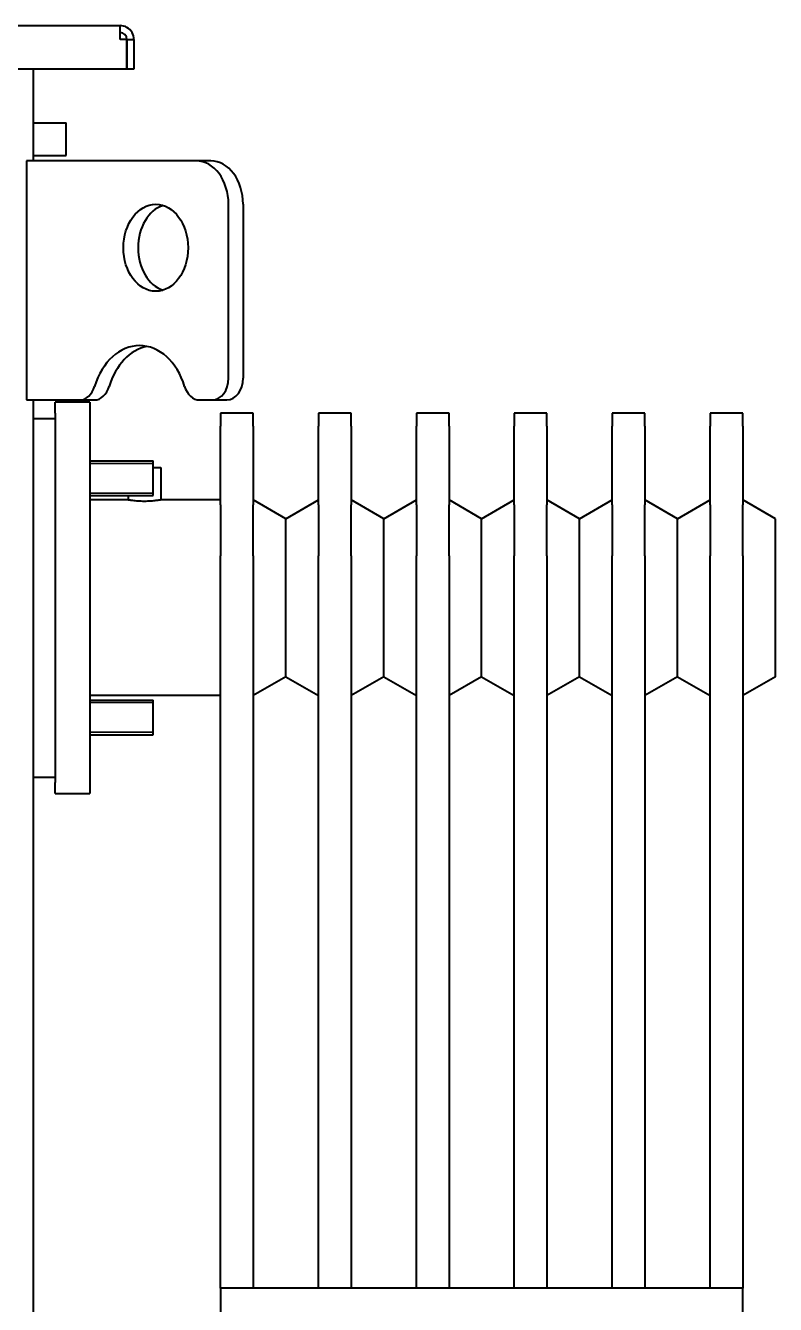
# Model space of a CAD drawing. Header units: millimetres. Extents: x 0 to 5945, y 0 to 4205.
# Drawn here: x 2115 to 2460, y 1104 to 1693 of the extents above; entities that cross this region are included whole.
import ezdxf

# ---------------------------------------------------------------- set-up
doc = ezdxf.new("R2010")
doc.units = ezdxf.units.MM
doc.header["$LTSCALE"] = 5
doc.layers.add('가시적인 것(ISO)', color=3, linetype='Continuous', lineweight=40)
doc.layers.add('가시적인 좁은 것(ISO)', color=3, linetype='Continuous', lineweight=35)

msp = doc.modelspace()

# ---------------------------------------------------------------- linework, layer by layer
at = {"layer": '가시적인 것(ISO)'}
for p, q in [((1464.076, 1692.594), (2158.676, 1692.594)), ((2158.676, 1689.394), (2158.676, 1692.594)), ((2158.676, 1686.194), (2158.676, 1689.394)), ((2161.776, 1686.194), (2158.676, 1686.194)), ((2161.776, 1686.194), (2161.776, 1672.594)), ((2161.876, 1686.194), (2165.076, 1686.194)), ((2161.876, 1672.594), (2161.876, 1686.194)), ((2165.076, 1686.194), (2165.076, 1672.594)), ((2161.776, 1672.594), (1460.976, 1672.594)), ((2118.876, 1630.394), (2118.876, 1672.594)), ((2165.076, 1672.594), (2161.876, 1672.594)), ((2118.876, 1647.894), (2133.876, 1647.894)), ((2133.876, 1632.894), (2133.876, 1647.894)), ((2193.677, 1630.394), (2115.686, 1630.394)), ((2115.686, 1630.394), (2115.686, 1520.394)), ((2118.876, 1632.894), (2133.876, 1632.894)), ((2200.372, 1630.394), (2193.677, 1630.394)), ((2208.532, 1530.394), (2208.532, 1610.394)), ((2215.228, 1610.394), (2215.228, 1530.394)), ((2115.686, 1520.394), (2140.137, 1520.394)), ((2118.876, 1094.394), (2118.876, 1520.394)), ((2144.876, 1519.394), (2128.876, 1519.394)), ((2128.876, 1514.394), (2128.876, 1519.394)), ((2140.137, 1520.394), (2146.832, 1520.394)), ((2144.876, 1519.394), (2144.876, 1514.394)), ((2195.222, 1520.394), (2201.104, 1520.394)), ((2201.104, 1520.394), (2207.8, 1520.394)), ((2118.876, 1511.894), (2128.876, 1511.894)), ((2128.876, 1514.394), (2128.876, 1344.394)), ((2144.876, 1514.394), (2144.876, 1344.394)), ((2204.876, 1514.394), (2204.876, 1508.364)), ((2219.876, 1514.394), (2204.876, 1514.394)), ((2219.876, 1508.364), (2219.876, 1514.394)), ((2249.876, 1514.394), (2249.876, 1508.364)), ((2264.876, 1514.394), (2249.876, 1514.394)), ((2264.876, 1508.364), (2264.876, 1514.394)), ((2294.876, 1514.394), (2294.876, 1508.364)), ((2309.876, 1514.394), (2294.876, 1514.394)), ((2309.876, 1508.364), (2309.876, 1514.394)), ((2339.876, 1514.394), (2339.876, 1508.364)), ((2354.876, 1514.394), (2339.876, 1514.394)), ((2354.876, 1508.364), (2354.876, 1514.394)), ((2384.876, 1514.394), (2384.876, 1508.364)), ((2399.876, 1514.394), (2384.876, 1514.394)), ((2399.876, 1508.364), (2399.876, 1514.394)), ((2429.876, 1514.394), (2429.876, 1508.364)), ((2444.876, 1514.394), (2429.876, 1514.394)), ((2444.876, 1508.364), (2444.876, 1514.394)), ((2204.876, 1472.204), (2204.876, 1508.364)), ((2219.876, 1508.364), (2219.876, 1472.204)), ((2249.876, 1472.204), (2249.876, 1508.364)), ((2264.876, 1508.364), (2264.876, 1472.204)), ((2294.876, 1472.204), (2294.876, 1508.364)), ((2309.876, 1508.364), (2309.876, 1472.204)), ((2339.876, 1472.204), (2339.876, 1508.364)), ((2354.876, 1508.364), (2354.876, 1472.204)), ((2384.876, 1472.204), (2384.876, 1508.364)), ((2399.876, 1508.364), (2399.876, 1472.204)), ((2429.876, 1472.204), (2429.876, 1508.364)), ((2444.876, 1508.364), (2444.876, 1472.204)), ((2144.876, 1492.394), (2173.876, 1492.394)), ((2173.876, 1476.394), (2173.876, 1492.394)), ((2173.876, 1489.394), (2177.376, 1489.394)), ((2177.376, 1489.394), (2177.376, 1474.394)), ((2144.876, 1476.394), (2173.876, 1476.394)), ((2162.376, 1476.394), (2162.376, 1474.394)), ((2162.376, 1474.394), (2144.876, 1474.394)), ((2204.876, 1474.394), (2177.376, 1474.394)), ((2204.876, 1472.204), (2204.876, 1448.711)), ((2234.876, 1465.734), (2219.876, 1474.394)), ((2219.876, 1448.711), (2219.876, 1472.204)), ((2234.876, 1465.734), (2249.876, 1474.394)), ((2249.876, 1472.204), (2249.876, 1448.711)), ((2279.876, 1465.734), (2264.876, 1474.394)), ((2264.876, 1448.711), (2264.876, 1472.204)), ((2279.876, 1465.734), (2294.876, 1474.394)), ((2294.876, 1472.204), (2294.876, 1448.711)), ((2324.876, 1465.734), (2309.876, 1474.394)), ((2309.876, 1448.711), (2309.876, 1472.204)), ((2324.876, 1465.734), (2339.876, 1474.394)), ((2339.876, 1472.204), (2339.876, 1448.711)), ((2369.876, 1465.734), (2354.876, 1474.394)), ((2354.876, 1448.711), (2354.876, 1472.204)), ((2369.876, 1465.734), (2384.876, 1474.394)), ((2384.876, 1472.204), (2384.876, 1448.711)), ((2414.876, 1465.734), (2399.876, 1474.394)), ((2399.876, 1448.711), (2399.876, 1472.204)), ((2414.876, 1465.734), (2429.876, 1474.394)), ((2429.876, 1472.204), (2429.876, 1448.711)), ((2459.876, 1465.734), (2444.876, 1474.394)), ((2444.876, 1448.711), (2444.876, 1472.204)), ((2234.876, 1393.055), (2234.876, 1465.734)), ((2279.876, 1393.055), (2279.876, 1465.734)), ((2324.876, 1393.055), (2324.876, 1465.734)), ((2369.876, 1393.055), (2369.876, 1465.734)), ((2414.876, 1393.055), (2414.876, 1465.734)), ((2459.876, 1393.055), (2459.876, 1465.734)), ((2204.876, 1111.894), (2204.876, 1448.711)), ((2219.876, 1448.711), (2219.876, 1111.894)), ((2249.876, 1111.894), (2249.876, 1448.711)), ((2264.876, 1448.711), (2264.876, 1111.894)), ((2294.876, 1111.894), (2294.876, 1448.711)), ((2309.876, 1448.711), (2309.876, 1111.894)), ((2339.876, 1111.894), (2339.876, 1448.711)), ((2354.876, 1448.711), (2354.876, 1111.894)), ((2384.876, 1111.894), (2384.876, 1448.711)), ((2399.876, 1448.711), (2399.876, 1111.894)), ((2429.876, 1111.894), (2429.876, 1448.711)), ((2444.876, 1448.711), (2444.876, 1111.894)), ((2234.876, 1393.055), (2219.876, 1384.394)), ((2234.876, 1393.055), (2249.876, 1384.394)), ((2279.876, 1393.055), (2264.876, 1384.394)), ((2279.876, 1393.055), (2294.876, 1384.394)), ((2324.876, 1393.055), (2309.876, 1384.394)), ((2324.876, 1393.055), (2339.876, 1384.394)), ((2369.876, 1393.055), (2354.876, 1384.394)), ((2369.876, 1393.055), (2384.876, 1384.394)), ((2414.876, 1393.055), (2399.876, 1384.394)), ((2414.876, 1393.055), (2429.876, 1384.394)), ((2459.876, 1393.055), (2444.876, 1384.394)), ((2204.876, 1384.394), (2144.876, 1384.394)), ((2144.876, 1382.394), (2173.876, 1382.394)), ((2173.876, 1366.394), (2173.876, 1382.394)), ((2144.876, 1366.394), (2173.876, 1366.394)), ((2118.876, 1346.894), (2128.876, 1346.894)), ((2128.876, 1339.394), (2128.876, 1344.394)), ((2144.876, 1344.394), (2144.876, 1339.394)), ((2128.876, 1339.394), (2144.876, 1339.394)), ((2204.876, 1111.894), (2204.876, 1096.894)), ((2444.876, 1111.894), (2204.876, 1111.894)), ((2444.876, 1096.894), (2444.876, 1111.894))]:
    msp.add_line(p, q, dxfattribs=at)
for radius, start, end in [(6.4, 30, 90), (3.2, 0, 90), (6.4, 0, 30)]:
    msp.add_arc((2158.676, 1686.194), radius, start, end, dxfattribs=at)
for centre, major_axis, start_param, end_param in [((2193.677, 1610.394), (0, 20), 4.712389, 6.2831853), ((2200.372, 1610.394), (0, 20), 4.712389, 6.2831853), ((2181.803, 1590.394), (0, 20), 0.2273056, 2.914287), ((2167.68, 1515.394), (0, 30), 5.0967858, 7.4695849), ((2174.375, 1515.394), (0, 30), 0.1508065, 1.1863996), ((2201.104, 1530.394), (0, -10), 0, 1.5707963), ((2207.8, 1530.394), (0, -10), 0, 1.5707963), ((2140.137, 1530.394), (0, -10), 0, 1.1863996), ((2146.832, 1530.394), (0, -10), 0, 1.1863996), ((2195.222, 1530.394), (0, -10), 5.0967858, 6.2831853)]:
    msp.add_ellipse(centre, major_axis=major_axis, ratio=0.742772, start_param=start_param, end_param=end_param, dxfattribs=at)
msp.add_ellipse((2175.107, 1590.394), major_axis=(0, 20), ratio=0.742772, dxfattribs=at)
for points, knots in [([(2169.876, 1473.765), (2168.933, 1473.765), (2167.928, 1473.798), (2166.08, 1473.918), (2165.238, 1474.002), (2163.908, 1474.16), (2163.331, 1474.244), (2162.565, 1474.362), (2162.452, 1474.381), (2162.376, 1474.394)], [0, 0, 0, 0, 0.2830872, 0.2830872, 0.5661744, 0.5661744, 0.8492541, 0.8492541, 1.1323338, 1.1323338, 1.1323338, 1.1323338]), ([(2177.376, 1474.394), (2177.301, 1474.381), (2177.188, 1474.362), (2176.422, 1474.244), (2175.845, 1474.16), (2174.515, 1474.002), (2173.673, 1473.918), (2171.825, 1473.798), (2170.82, 1473.765), (2169.876, 1473.765)], [3.3970013, 3.3970013, 3.3970013, 3.3970013, 3.6800809, 3.6800809, 3.9631606, 3.9631606, 4.2462478, 4.2462478, 4.529335, 4.529335, 4.529335, 4.529335])]:
    msp.add_open_spline(points, degree=3, knots=knots, dxfattribs=at)
at = {"layer": '가시적인 좁은 것(ISO)'}
for p, q in [((2173.876, 1491.189), (2144.876, 1491.189)), ((2144.876, 1477.6), (2173.876, 1477.6)), ((2173.876, 1381.189), (2144.876, 1381.189)), ((2144.876, 1367.6), (2173.876, 1367.6))]:
    msp.add_line(p, q, dxfattribs=at)

doc.saveas('drawing.dxf')
